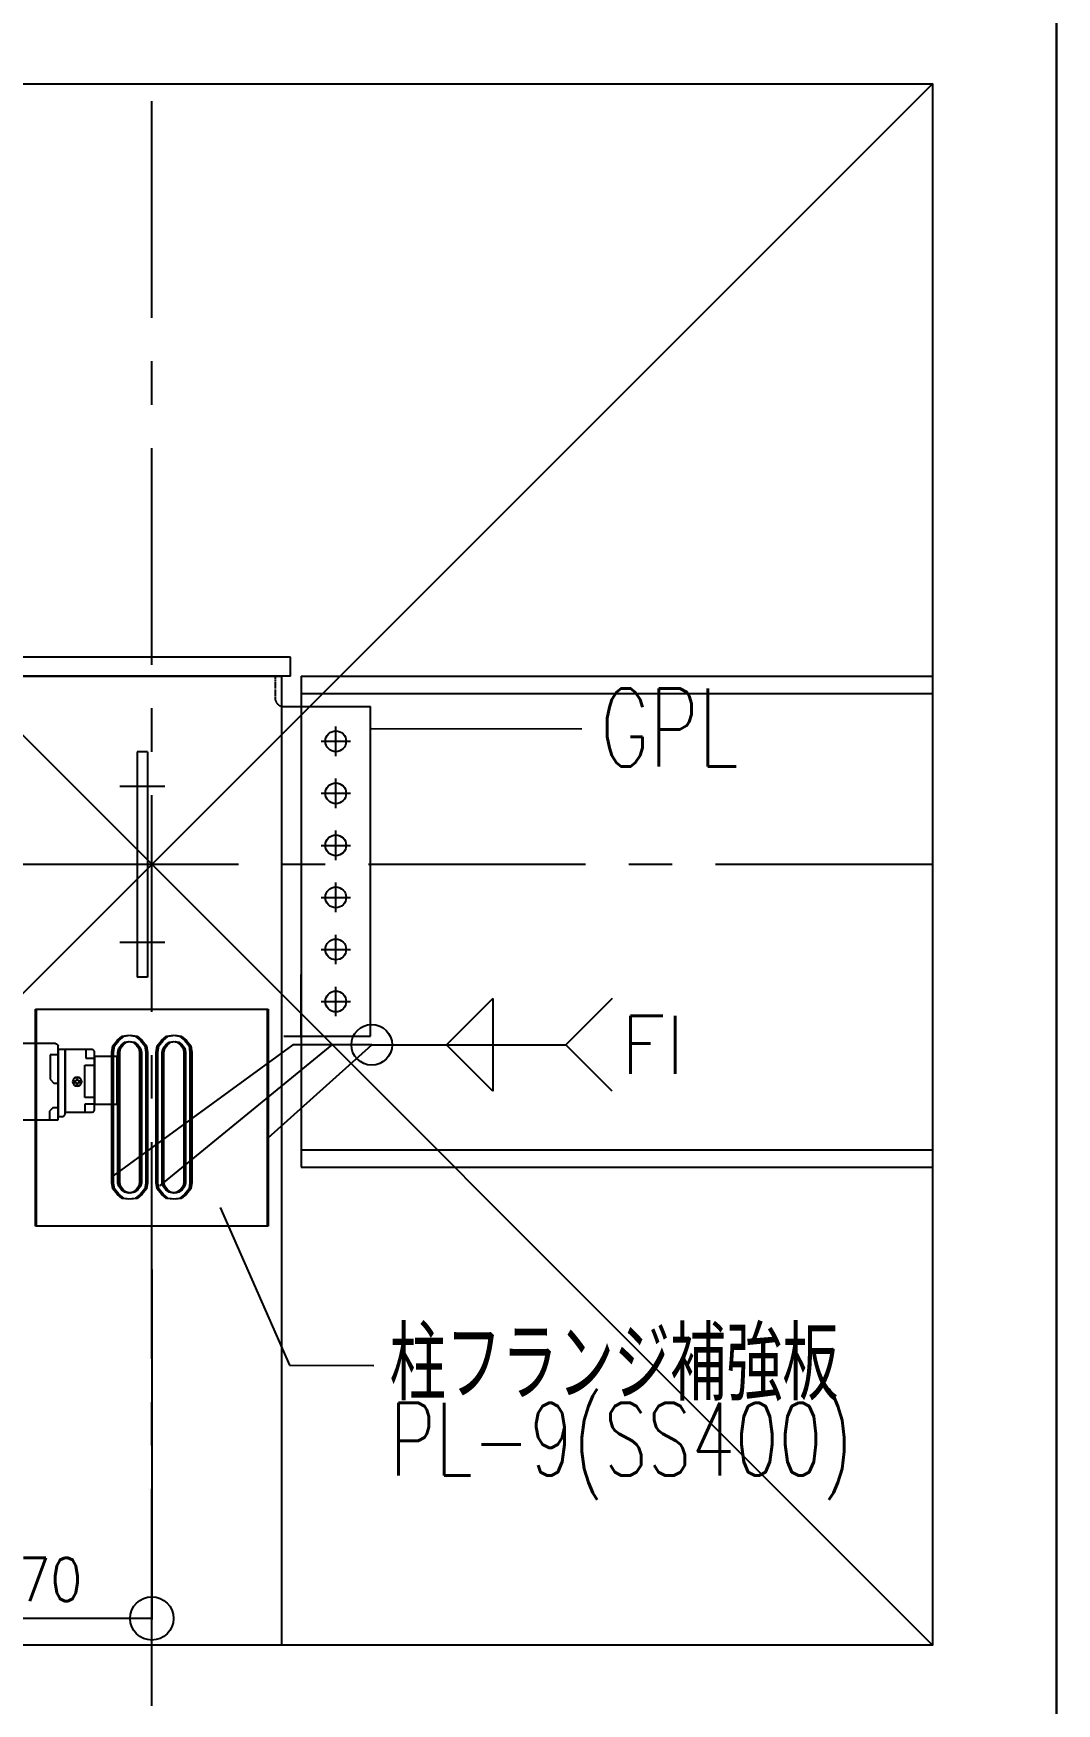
# Model space of a CAD drawing. Extents: x -668440 to 1010955, y -1678500 to 210463.
# Drawn here: x -538513 to -526717, y -903753 to -884498 of the extents above; entities that cross this region are included whole.
import ezdxf
from ezdxf.enums import TextEntityAlignment as Align

# ---------------------------------------------------------------- set-up
doc = ezdxf.new("R2010")
doc.units = 0
doc.header["$MEASUREMENT"] = 0
doc.linetypes.add('CENTER', pattern=[2, 1.25, -0.25, 0.25, -0.25])
doc.linetypes.add('HASEN_S', pattern=[2, 1.5, -0.5])
doc.layers.get('0').update_dxf_attribs({"color": 3, "linetype": 'CONTINUOUS'})
doc.layers.get('Defpoints').update_dxf_attribs({"color": 251, "linetype": 'CONTINUOUS'})
doc.layers.add('00_ADDL', color=253, linetype='CONTINUOUS', plot=False)
for name, color, linetype in [('098', 7, 'CONTINUOUS'), ('100', 5, 'CENTER'), ('_1-1_L-CL', 3, 'CONTINUOUS'), ('_1-3_L-CS', 1, 'CONTINUOUS'), ('_1-B_TXT1', 3, 'CONTINUOUS'), ('_5-6_GS-M', 6, 'CONTINUOUS'), ('_B-2_PL-M', 3, 'CONTINUOUS'), ('_B-3_PL-H', 4, 'HASEN_S'), ('_B-6_BN-M', 3, 'CONTINUOUS'), ('BOLT', 4, 'CONTINUOUS'), ('cfhole_d', 7, 'CONTINUOUS'), ('cfr_d', 7, 'CONTINUOUS'), ('COL_H-300x300x10x15x13', 7, 'CONTINUOUS'), ('ctp400-40-60-60-0-0-M22', 7, 'CONTINUOUS'), ('SH400-12-3-3-M22@90(0.0)', 7, 'CONTINUOUS'), ('注記', 3, 'CONTINUOUS')]:
    doc.layers.add(name, color=color, linetype=linetype)
doc.styles.add('DRACAD', font='txt', dxfattribs={"width": 0.85, "bigfont": 'extfont2'})
doc.styles.add('S030', font='simplex.shx', dxfattribs={"width": 0.8, "bigfont": 'extfont2.shx'})
doc.styles.get("Standard").update_dxf_attribs({"font": 'Osaka.ttc'})
doc.dimstyles.new('ISO-25', dxfattribs={"dimtxt": 2.5, "dimasz": 2.5, "dimexe": 1.25, "dimexo": 0.625, "dimtad": 1, "dimdec": 4, "dimdsep": 46, "dimtxsty": 'Standard', "dimcen": 2.5, "dimadec": 0, "dimazin": 0, "dimtfac": 1, "dimtdec": 4, "dimtmove": 0, "dimatfit": 3, "dimfxl": 1, "dimtolj": 1, "dimtzin": 0, "dimarcsym": 0})

# ---------------------------------------------------------------- blocks, each defined once
blk = doc.blocks.new('_ORIGIN')
at = {"color": 0, "linetype": 'ByBlock', "lineweight": -2}
blk.add_line((0, 0), (-1, 0), dxfattribs=at)
blk.add_circle((0, 0), 0.5, dxfattribs=at)
blk = doc.blocks.new('*D10603')
at = {"layer": '_5-6_GS-M', "color": 0, "lineweight": -2}
for p, q in [((-221054.7, -394431.6), (-221054.7, -394903)), ((-220784.6, -394499.6), (-220784.6, -394903)), ((-220834.6, -394901.8), (-221004.7, -394901.8))]:
    blk.add_line(p, q, dxfattribs=at)
at = {"layer": 'Defpoints', "color": 0}
for p in [(-221054.7, -394381.6), (-220784.6, -394449.6), (-221054.7, -394901.8)]:
    blk.add_point(p, dxfattribs=at)
at = {"layer": '_5-6_GS-M', "color": 0, "linetype": 'ByBlock', "lineweight": -2, "xscale": 50, "yscale": 50, "zscale": 50, "rotation": 180}
blk.add_blockref('_ORIGIN', (-221054.7, -394901.8), dxfattribs=at)
at = {"layer": '_5-6_GS-M', "color": 0, "linetype": 'ByBlock', "lineweight": -2, "xscale": 50, "yscale": 50, "zscale": 50}
blk.add_blockref('_ORIGIN', (-220784.6, -394901.8), dxfattribs=at)
at = {"layer": '_5-6_GS-M', "color": 0, "insert": (-220919.6, -394856.8), "char_height": 50, "attachment_point": 5, "style": 'DRACAD'}
blk.add_mtext('\\A1;270', dxfattribs=at)
blk = doc.blocks.new('TC01')
at = {"layer": '注記', "color": 4, "linetype": 'Continuous'}
for p, q in [((4843.1, 30076.3), (4843.1, 30076.4)), ((4843.1, 30076.4), (4843.2, 30076.4)), ((4843.1, 30076.2), (4843.1, 30076.3)), ((4843.1, 30076.1), (4843.1, 30076.2)), ((4843.1, 30076), (4843.1, 30076.1)), ((4843.1, 30076.1), (4843.1, 30076.1)), ((4843.1, 30075.9), (4843.1, 30076)), ((4843.1, 30075.8), (4843.1, 30075.9)), ((4843.1, 30075.7), (4843.1, 30075.8)), ((4843.1, 30075.8), (4843.1, 30075.8)), ((4843.1, 30075.6), (4843.1, 30075.7)), ((4843.1, 30042.6), (4843.1, 30075.6)), ((4843.2, 30076.6), (4843.3, 30076.7)), ((4843.2, 30076.5), (4843.2, 30076.6)), ((4843.2, 30076.6), (4843.2, 30076.6)), ((4843.2, 30076.4), (4843.2, 30076.5)), ((4843.3, 30076.9), (4843.4, 30077)), ((4843.3, 30076.8), (4843.3, 30076.9)), ((4843.3, 30076.7), (4843.3, 30076.8)), ((4843.3, 30076.8), (4843.3, 30076.8)), ((4843.4, 30077.1), (4843.5, 30077.2)), ((4843.4, 30077), (4843.4, 30077.1)), ((4843.4, 30077), (4843.4, 30077)), ((4843.5, 30077.2), (4843.6, 30077.3)), ((4843.5, 30077.2), (4843.5, 30077.2)), ((4843.6, 30077.4), (4843.7, 30077.5)), ((4843.6, 30077.3), (4843.6, 30077.4)), ((4843.6, 30077.4), (4843.6, 30077.4)), ((4843.7, 30077.5), (4843.8, 30077.6)), ((4843.7, 30077.5), (4843.7, 30077.5)), ((4843.8, 30077.6), (4843.9, 30077.7)), ((4843.8, 30077.6), (4843.8, 30077.6)), ((4843.9, 30077.7), (4844, 30077.8)), ((4843.9, 30077.7), (4843.9, 30077.7)), ((4844, 30077.8), (4844.1, 30077.9)), ((4844, 30077.8), (4844, 30077.8)), ((4844.1, 30077.9), (4844.2, 30077.9)), ((4844.2, 30077.9), (4844.2, 30078)), ((4844.2, 30078), (4844.3, 30078)), ((4844.3, 30078), (4844.3, 30078.1)), ((4844.3, 30078.1), (4844.4, 30078.1)), ((4844.4, 30078.1), (4844.5, 30078.2)), ((4844.5, 30078.2), (4844.5, 30078.2)), ((4844.5, 30078.2), (4844.6, 30078.2)), ((4844.6, 30078.2), (4844.6, 30078.3)), ((4844.6, 30078.3), (4844.7, 30078.3)), ((4844.7, 30078.3), (4844.8, 30078.3)), ((4844.8, 30078.3), (4844.8, 30078.4)), ((4844.8, 30078.4), (4844.9, 30078.4)), ((4844.9, 30078.4), (4845, 30078.4)), ((4845, 30078.4), (4845, 30078.5)), ((4845, 30078.5), (4845.1, 30078.5)), ((4845.1, 30078.5), (4845.2, 30078.5)), ((4845.2, 30078.5), (4845.3, 30078.5)), ((4845.3, 30078.5), (4845.4, 30078.6)), ((4845.3, 30078.5), (4845.3, 30078.5)), ((4845.4, 30078.6), (4845.5, 30078.6)), ((4845.5, 30078.6), (4845.5, 30078.6)), ((4845.5, 30078.6), (4845.6, 30078.6)), ((4845.6, 30078.6), (4845.7, 30078.6)), ((4845.7, 30078.6), (4845.8, 30078.6)), ((4845.8, 30078.6), (4845.8, 30078.6)), ((4845.8, 30078.6), (4845.9, 30078.6)), ((4845.9, 30078.6), (4846, 30078.6)), ((4846, 30078.6), (4846.1, 30078.6)), ((4846.1, 30078.6), (4877.1, 30078.6)), ((4853.1, 30078.6), (4853.1, 30068.6)), ((4877.1, 30078.6), (4877.1, 30006.6)), ((4877.1, 30078.6), (4885.1, 30078.6)), ((4877.1, 30004.6), (4877.1, 30078.6)), ((4885.1, 29997.6), (4885.1, 30082.6)), ((4885.1, 30078.6), (4885.1, 30001.6)), ((4888.1, 30085.6), (4946.1, 30085.6)), ((4817.1, 30070.6), (4843.1, 30070.6)), ((4817.1, 30015.6), (4817.1, 30070.6)), ((4843.1, 30070.6), (4843.1, 30015.6)), ((4853.1, 30068.6), (4843.1, 30068.6)), ((4854.1, 30060.6), (4843.1, 30060.6)), ((4854.1, 30023.6), (4854.1, 30060.6)), ((4885.1, 30072.6), (4894.1, 30072.6)), ((4894.1, 30072.6), (4894.1, 30044.6)), ((4843.1, 30009.6), (4843.1, 30042.6)), ((4859.8, 30040.9), (4859.8, 30042.4)), ((4859.8, 30042.4), (4861.1, 30042.4)), ((4861.1, 30040.9), (4859.8, 30040.9)), ((4861.1, 30042.4), (4861.1, 30042.4)), ((4861.1, 30042.4), (4861.1, 30042.4)), ((4861.1, 30042.4), (4861.1, 30042.4)), ((4861.1, 30042.4), (4861.2, 30042.4)), ((4861.2, 30040.9), (4861.1, 30040.9)), ((4861.1, 30040.9), (4861.1, 30040.9)), ((4861.1, 30040.9), (4861.1, 30040.9)), ((4861.1, 30040.9), (4861.1, 30040.9)), ((4861.2, 30042.4), (4861.2, 30042.4)), ((4861.2, 30042.4), (4861.2, 30042.4)), ((4861.2, 30042.4), (4861.3, 30042.4)), ((4861.3, 30040.9), (4861.2, 30040.9)), ((4861.2, 30040.9), (4861.2, 30040.9)), ((4861.2, 30040.9), (4861.2, 30040.9)), ((4861.3, 30042.4), (4861.3, 30042.4)), ((4861.3, 30042.4), (4861.3, 30042.4)), ((4861.3, 30042.4), (4861.4, 30042.4)), ((4861.3, 30040.8), (4861.3, 30040.9)), ((4861.3, 30040.9), (4861.3, 30040.9)), ((4861.4, 30040.8), (4861.3, 30040.8)), ((4861.4, 30042.4), (4861.4, 30042.4)), ((4861.4, 30042.4), (4861.4, 30042.4)), ((4861.4, 30042.4), (4861.4, 30042.4)), ((4861.4, 30042.4), (4861.5, 30042.4)), ((4861.5, 30040.8), (4861.4, 30040.8)), ((4861.4, 30040.8), (4861.4, 30040.8)), ((4861.4, 30040.8), (4861.4, 30040.8)), ((4861.4, 30040.8), (4861.4, 30040.8)), ((4861.5, 30042.4), (4861.5, 30042.5)), ((4861.5, 30042.5), (4861.5, 30042.5)), ((4861.5, 30042.5), (4861.6, 30042.5)), ((4861.6, 30040.8), (4861.5, 30040.8)), ((4861.5, 30040.8), (4861.5, 30040.8)), ((4861.5, 30040.8), (4861.5, 30040.8)), ((4861.6, 30042.5), (4861.6, 30042.5)), ((4861.6, 30042.5), (4861.6, 30042.5)), ((4861.6, 30042.5), (4861.6, 30042.5)), ((4861.6, 30042.5), (4861.7, 30042.5)), ((4861.6, 30040.7), (4861.6, 30040.8)), ((4861.6, 30040.8), (4861.6, 30040.8)), ((4861.7, 30040.7), (4861.6, 30040.7)), ((4861.6, 30040.7), (4861.6, 30040.7)), ((4861.7, 30042.5), (4861.7, 30042.6)), ((4861.7, 30042.6), (4861.7, 30042.6)), ((4861.7, 30042.6), (4861.8, 30042.6)), ((4861.8, 30040.7), (4861.7, 30040.7)), ((4861.7, 30040.7), (4861.7, 30040.7)), ((4861.7, 30040.7), (4861.7, 30040.7)), ((4861.8, 30042.6), (4861.8, 30042.7)), ((4861.8, 30042.7), (4861.9, 30042.7)), ((4861.8, 30042.6), (4861.8, 30042.6)), ((4861.8, 30042.6), (4861.8, 30042.6)), ((4861.8, 30042.6), (4861.8, 30042.6)), ((4861.8, 30040.6), (4861.8, 30040.7)), ((4861.9, 30040.6), (4861.8, 30040.6)), ((4861.8, 30040.6), (4861.8, 30040.6)), ((4861.8, 30040.6), (4861.8, 30040.6)), ((4861.8, 30040.6), (4861.8, 30040.6)), ((4861.9, 30042.7), (4862, 30042.8)), ((4861.9, 30042.7), (4861.9, 30042.7)), ((4861.9, 30042.7), (4861.9, 30042.7)), ((4861.9, 30042.7), (4861.9, 30042.7)), ((4861.9, 30040.5), (4861.9, 30040.6)), ((4861.9, 30040.6), (4861.9, 30040.6)), ((4862, 30040.5), (4861.9, 30040.5)), ((4861.9, 30040.5), (4861.9, 30040.5)), ((4862, 30042.8), (4862, 30042.9)), ((4862, 30042.9), (4862.1, 30042.9)), ((4862, 30042.8), (4862, 30042.8)), ((4862, 30042.8), (4862, 30042.8)), ((4862, 30042.8), (4862, 30042.8)), ((4862, 30040.4), (4862, 30040.5)), ((4862, 30040.5), (4862, 30040.5)), ((4862.1, 30040.4), (4862, 30040.4)), ((4862, 30040.4), (4862, 30040.4)), ((4862, 30040.4), (4862, 30040.4)), ((4862.1, 30042.9), (4862.1, 30043)), ((4862.1, 30043), (4862.1, 30043)), ((4862.1, 30043), (4862.1, 30043)), ((4862.1, 30043), (4862.2, 30043)), ((4862.1, 30042.9), (4862.1, 30042.9)), ((4862.1, 30042.9), (4862.1, 30042.9)), ((4862.1, 30040.3), (4862.1, 30040.4)), ((4862.1, 30040.2), (4862.1, 30040.3)), ((4862.1, 30040.3), (4862.1, 30040.3)), ((4862.1, 30040.3), (4862.1, 30040.3)), ((4862.1, 30040.3), (4862.1, 30040.3)), ((4862.2, 30040.2), (4862.1, 30040.2)), ((4862.2, 30043.2), (4862.3, 30043.3)), ((4862.2, 30043.1), (4862.2, 30043.2)), ((4862.2, 30043.2), (4862.2, 30043.2)), ((4862.2, 30043.2), (4862.2, 30043.2)), ((4862.2, 30043), (4862.2, 30043.1)), ((4862.2, 30043.1), (4862.2, 30043.1)), ((4862.2, 30043.1), (4862.2, 30043.1)), ((4862.2, 30043.1), (4862.2, 30043.1)), ((4862.2, 30040.1), (4862.2, 30040.2)), ((4862.2, 30040.2), (4862.2, 30040.2)), ((4862.2, 30040.2), (4862.2, 30040.2)), ((4862.2, 30040), (4862.2, 30040.1)), ((4862.2, 30040.1), (4862.2, 30040.1)), ((4862.2, 30040.1), (4862.2, 30040.1)), ((4862.3, 30040), (4862.2, 30040)), ((4862.2, 30040), (4862.2, 30040)), ((4862.3, 30044.9), (4863.8, 30044.9)), ((4862.3, 30043.6), (4862.3, 30044.9)), ((4862.3, 30043.5), (4862.3, 30043.6)), ((4862.3, 30043.6), (4862.3, 30043.6)), ((4862.3, 30043.6), (4862.3, 30043.6)), ((4862.3, 30043.4), (4862.3, 30043.5)), ((4862.3, 30043.5), (4862.3, 30043.5)), ((4862.3, 30043.5), (4862.3, 30043.5)), ((4862.3, 30043.3), (4862.3, 30043.4)), ((4862.3, 30043.4), (4862.3, 30043.4)), ((4862.3, 30043.4), (4862.3, 30043.4)), ((4862.3, 30043.4), (4862.3, 30043.4)), ((4862.3, 30043.3), (4862.3, 30043.3)), ((4862.3, 30043.3), (4862.3, 30043.3)), ((4862.3, 30039.9), (4862.3, 30040)), ((4862.3, 30040), (4862.3, 30040)), ((4862.3, 30039.8), (4862.3, 30039.9)), ((4862.3, 30039.9), (4862.3, 30039.9)), ((4862.3, 30039.9), (4862.3, 30039.9)), ((4862.3, 30039.7), (4862.3, 30039.8)), ((4862.3, 30039.8), (4862.3, 30039.8)), ((4862.3, 30039.8), (4862.3, 30039.8)), ((4862.3, 30039.6), (4862.3, 30039.7)), ((4862.3, 30039.7), (4862.3, 30039.7)), ((4862.3, 30039.7), (4862.3, 30039.7)), ((4862.3, 30039.7), (4862.3, 30039.7)), ((4862.3, 30038.4), (4862.3, 30039.6)), ((4863.8, 30038.4), (4862.3, 30038.4)), ((4863.8, 30044.9), (4863.8, 30043.6)), ((4863.8, 30043.6), (4863.8, 30043.6)), ((4863.8, 30043.6), (4863.8, 30043.6)), ((4863.8, 30043.6), (4863.8, 30043.5)), ((4863.8, 30043.5), (4863.8, 30043.5)), ((4863.8, 30043.5), (4863.8, 30043.5)), ((4863.8, 30043.5), (4863.8, 30043.4)), ((4863.8, 30043.4), (4863.8, 30043.4)), ((4863.8, 30043.4), (4863.8, 30043.4)), ((4863.8, 30043.4), (4863.8, 30043.4)), ((4863.8, 30043.4), (4863.8, 30043.3)), ((4863.8, 30043.3), (4863.9, 30043.3)), ((4863.9, 30040), (4863.8, 30039.9)), ((4863.8, 30039.9), (4863.8, 30039.9)), ((4863.8, 30039.9), (4863.8, 30039.9)), ((4863.8, 30039.9), (4863.8, 30039.8)), ((4863.8, 30039.8), (4863.8, 30039.8)), ((4863.8, 30039.8), (4863.8, 30039.8)), ((4863.8, 30039.8), (4863.8, 30039.7)), ((4863.8, 30039.7), (4863.8, 30039.7)), ((4863.8, 30039.7), (4863.8, 30039.7)), ((4863.8, 30039.7), (4863.8, 30039.7)), ((4863.8, 30039.7), (4863.8, 30039.6)), ((4863.8, 30039.6), (4863.8, 30038.4)), ((4863.9, 30043.3), (4863.9, 30043.3)), ((4863.9, 30043.3), (4863.9, 30043.2)), ((4863.9, 30043.2), (4863.9, 30043.2)), ((4863.9, 30043.2), (4863.9, 30043.2)), ((4863.9, 30043.2), (4863.9, 30043.1)), ((4863.9, 30043.1), (4863.9, 30043.1)), ((4863.9, 30043.1), (4863.9, 30043.1)), ((4863.9, 30043.1), (4863.9, 30043.1)), ((4863.9, 30043.1), (4864, 30043)), ((4864, 30040.2), (4863.9, 30040.2)), ((4863.9, 30040.2), (4863.9, 30040.2)), ((4863.9, 30040.2), (4863.9, 30040.1)), ((4863.9, 30040.1), (4863.9, 30040.1)), ((4863.9, 30040.1), (4863.9, 30040.1)), ((4863.9, 30040.1), (4863.9, 30040)), ((4863.9, 30040), (4863.9, 30040)), ((4863.9, 30040), (4863.9, 30040)), ((4863.9, 30040), (4863.9, 30040)), ((4864, 30043), (4864, 30043)), ((4864, 30043), (4864, 30043)), ((4864, 30043), (4864, 30043)), ((4864, 30043), (4864, 30042.9)), ((4864, 30042.9), (4864, 30042.9)), ((4864, 30042.9), (4864.1, 30042.9)), ((4864.1, 30040.4), (4864, 30040.3)), ((4864, 30040.3), (4864, 30040.3)), ((4864, 30040.3), (4864, 30040.3)), ((4864, 30040.3), (4864, 30040.3)), ((4864, 30040.3), (4864, 30040.2)), ((4864, 30040.2), (4864, 30040.2)), ((4864.1, 30042.9), (4864.1, 30042.9)), ((4864.1, 30042.9), (4864.1, 30042.8)), ((4864.1, 30042.8), (4864.1, 30042.8)), ((4864.1, 30042.8), (4864.1, 30042.8)), ((4864.1, 30042.8), (4864.2, 30042.8)), ((4864.2, 30040.5), (4864.1, 30040.5)), ((4864.1, 30040.5), (4864.1, 30040.4)), ((4864.1, 30040.4), (4864.1, 30040.4)), ((4864.1, 30040.4), (4864.1, 30040.4)), ((4864.1, 30040.4), (4864.1, 30040.4)), ((4864.2, 30042.8), (4864.2, 30042.7)), ((4864.2, 30042.7), (4864.2, 30042.7)), ((4864.2, 30042.7), (4864.2, 30042.7)), ((4864.2, 30042.7), (4864.2, 30042.7)), ((4864.2, 30042.7), (4864.3, 30042.7)), ((4864.3, 30040.6), (4864.2, 30040.6)), ((4864.2, 30040.6), (4864.2, 30040.6)), ((4864.2, 30040.6), (4864.2, 30040.5)), ((4864.2, 30040.5), (4864.2, 30040.5)), ((4864.2, 30040.5), (4864.2, 30040.5)), ((4864.3, 30042.7), (4864.3, 30042.6)), ((4864.3, 30042.6), (4864.3, 30042.6)), ((4864.3, 30042.6), (4864.3, 30042.6)), ((4864.3, 30042.6), (4864.4, 30042.6)), ((4864.4, 30040.7), (4864.3, 30040.6)), ((4864.3, 30040.6), (4864.3, 30040.6)), ((4864.3, 30040.6), (4864.3, 30040.6)), ((4864.3, 30040.6), (4864.3, 30040.6)), ((4864.4, 30042.6), (4864.4, 30042.6)), ((4864.4, 30042.6), (4864.4, 30042.6)), ((4864.4, 30042.6), (4864.4, 30042.5)), ((4864.4, 30042.5), (4864.5, 30042.5)), ((4864.5, 30040.7), (4864.4, 30040.7)), ((4864.4, 30040.7), (4864.4, 30040.7)), ((4864.4, 30040.7), (4864.4, 30040.7)), ((4864.4, 30040.7), (4864.4, 30040.7)), ((4864.5, 30042.5), (4864.5, 30042.5)), ((4864.5, 30042.5), (4864.5, 30042.5)), ((4864.5, 30042.5), (4864.5, 30042.5)), ((4864.5, 30042.5), (4864.6, 30042.5)), ((4864.6, 30040.8), (4864.5, 30040.8)), ((4864.5, 30040.8), (4864.5, 30040.8)), ((4864.5, 30040.8), (4864.5, 30040.7)), ((4864.5, 30040.7), (4864.5, 30040.7)), ((4864.6, 30042.5), (4864.6, 30042.5)), ((4864.6, 30042.5), (4864.6, 30042.4)), ((4864.6, 30042.4), (4864.7, 30042.4)), ((4864.7, 30040.8), (4864.6, 30040.8)), ((4864.6, 30040.8), (4864.6, 30040.8)), ((4864.6, 30040.8), (4864.6, 30040.8)), ((4864.7, 30042.4), (4864.7, 30042.4)), ((4864.7, 30042.4), (4864.7, 30042.4)), ((4864.7, 30042.4), (4864.8, 30042.4)), ((4864.8, 30040.8), (4864.7, 30040.8)), ((4864.7, 30040.8), (4864.7, 30040.8)), ((4864.7, 30040.8), (4864.7, 30040.8)), ((4864.8, 30042.4), (4864.8, 30042.4)), ((4864.8, 30042.4), (4864.8, 30042.4)), ((4864.8, 30042.4), (4864.8, 30042.4)), ((4864.8, 30042.4), (4864.9, 30042.4)), ((4864.9, 30040.9), (4864.8, 30040.9)), ((4864.8, 30040.9), (4864.8, 30040.9)), ((4864.8, 30040.9), (4864.8, 30040.8)), ((4864.8, 30040.8), (4864.8, 30040.8)), ((4864.9, 30042.4), (4864.9, 30042.4)), ((4864.9, 30042.4), (4864.9, 30042.4)), ((4864.9, 30042.4), (4865, 30042.4)), ((4865, 30040.9), (4864.9, 30040.9)), ((4864.9, 30040.9), (4864.9, 30040.9)), ((4864.9, 30040.9), (4864.9, 30040.9)), ((4865, 30042.4), (4865, 30042.4)), ((4865, 30042.4), (4865, 30042.4)), ((4865, 30042.4), (4865.1, 30042.4)), ((4865.1, 30040.9), (4865, 30040.9)), ((4865, 30040.9), (4865, 30040.9)), ((4865, 30040.9), (4865, 30040.9)), ((4865.1, 30042.4), (4866.3, 30042.4)), ((4866.3, 30040.9), (4865.1, 30040.9)), ((4866.3, 30042.4), (4866.3, 30040.9)), ((4890.1, 30040.1), (4885.1, 30040.1)), ((4894.1, 30044.6), (4890.1, 30040.1)), ((4843.1, 30023.6), (4854.1, 30023.6)), ((4843.1, 30015.6), (4817.1, 30015.6)), ((4843.1, 30015.6), (4854.1, 30015.6)), ((4843.1, 30009.5), (4843.1, 30009.6)), ((4843.1, 30009.6), (4843.1, 30009.6)), ((4843.1, 30009.4), (4843.1, 30009.5)), ((4843.1, 30009.3), (4843.1, 30009.4)), ((4843.1, 30009.2), (4843.1, 30009.3)), ((4843.1, 30009.3), (4843.1, 30009.3)), ((4843.1, 30009.1), (4843.1, 30009.2)), ((4843.1, 30009), (4843.1, 30009.1)), ((4843.1, 30008.9), (4843.1, 30009)), ((4843.1, 30009), (4843.1, 30009)), ((4843.2, 30008.8), (4843.1, 30008.9)), ((4843.2, 30008.7), (4843.2, 30008.8)), ((4843.2, 30008.8), (4843.2, 30008.8)), ((4843.2, 30008.6), (4843.2, 30008.7)), ((4843.3, 30008.5), (4843.2, 30008.6)), ((4843.3, 30008.4), (4843.3, 30008.5)), ((4843.3, 30008.5), (4843.3, 30008.5)), ((4843.3, 30008.3), (4843.3, 30008.4)), ((4843.4, 30008.3), (4843.3, 30008.3)), ((4843.4, 30008.2), (4843.4, 30008.3)), ((4843.4, 30008.1), (4843.4, 30008.2)), ((4843.5, 30008.1), (4843.4, 30008.1)), ((4843.5, 30008), (4843.5, 30008.1)), ((4843.6, 30008), (4843.5, 30008)), ((4843.6, 30007.9), (4843.6, 30008)), ((4843.6, 30007.8), (4843.6, 30007.9)), ((4843.7, 30007.8), (4843.6, 30007.8)), ((4843.7, 30007.7), (4843.7, 30007.8)), ((4843.8, 30007.7), (4843.7, 30007.7)), ((4843.8, 30007.6), (4843.8, 30007.7)), ((4843.9, 30007.6), (4843.8, 30007.6)), ((4843.9, 30007.5), (4843.9, 30007.6)), ((4844, 30007.5), (4843.9, 30007.5)), ((4844, 30007.4), (4844, 30007.5)), ((4844.1, 30007.4), (4844, 30007.4)), ((4844.2, 30007.3), (4844.1, 30007.4)), ((4844.3, 30007.2), (4844.2, 30007.3)), ((4844.2, 30007.3), (4844.2, 30007.3)), ((4844.4, 30007.1), (4844.3, 30007.2)), ((4844.3, 30007.2), (4844.3, 30007.2)), ((4844.5, 30007.1), (4844.4, 30007.1)), ((4844.6, 30007), (4844.5, 30007.1)), ((4844.5, 30007.1), (4844.5, 30007.1)), ((4844.7, 30006.9), (4844.6, 30007)), ((4844.6, 30007), (4844.6, 30007)), ((4844.8, 30006.9), (4844.7, 30006.9)), ((4844.9, 30006.9), (4844.8, 30006.9)), ((4844.8, 30006.9), (4844.8, 30006.9)), ((4845, 30006.8), (4844.9, 30006.9)), ((4845.1, 30006.8), (4845, 30006.8)), ((4845, 30006.8), (4845, 30006.8)), ((4845.2, 30006.8), (4845.1, 30006.8)), ((4845.3, 30006.7), (4845.2, 30006.8)), ((4845.4, 30006.7), (4845.3, 30006.7)), ((4845.3, 30006.7), (4845.3, 30006.7)), ((4845.5, 30006.7), (4845.4, 30006.7)), ((4845.6, 30006.7), (4845.5, 30006.7)), ((4845.5, 30006.7), (4845.5, 30006.7)), ((4845.7, 30006.6), (4845.6, 30006.7)), ((4845.8, 30006.6), (4845.7, 30006.6)), ((4845.9, 30006.6), (4845.8, 30006.6)), ((4845.8, 30006.6), (4845.8, 30006.6)), ((4846, 30006.6), (4845.9, 30006.6)), ((4846.1, 30006.6), (4846, 30006.6)), ((4877.1, 30006.6), (4846.1, 30006.6)), ((4854.1, 30015.6), (4854.1, 30006.6)), ((4877.1, 30004.5), (4877.1, 30004.6)), ((4877.1, 30004.6), (4877.1, 30004.6)), ((4877.1, 30004.4), (4877.1, 30004.5)), ((4877.1, 30004.3), (4877.1, 30004.4)), ((4877.1, 30004.2), (4877.1, 30004.3)), ((4877.1, 30004.3), (4877.1, 30004.3)), ((4877.1, 30004.1), (4877.1, 30004.2)), ((4877.1, 30004), (4877.1, 30004.1)), ((4877.1, 30003.9), (4877.1, 30004)), ((4877.1, 30004), (4877.1, 30004)), ((4877.2, 30003.8), (4877.1, 30003.9)), ((4877.2, 30003.7), (4877.2, 30003.8)), ((4877.2, 30003.8), (4877.2, 30003.8)), ((4877.2, 30003.6), (4877.2, 30003.7)), ((4877.3, 30003.5), (4877.2, 30003.6)), ((4877.3, 30003.4), (4877.3, 30003.5)), ((4877.3, 30003.5), (4877.3, 30003.5)), ((4877.3, 30003.3), (4877.3, 30003.4)), ((4877.4, 30003.3), (4877.3, 30003.3)), ((4877.4, 30003.2), (4877.4, 30003.3)), ((4877.4, 30003.1), (4877.4, 30003.2)), ((4877.5, 30003.1), (4877.4, 30003.1)), ((4877.5, 30003), (4877.5, 30003.1)), ((4877.6, 30003), (4877.5, 30003)), ((4877.6, 30002.9), (4877.6, 30003)), ((4877.6, 30002.8), (4877.6, 30002.9)), ((4877.7, 30002.8), (4877.6, 30002.8)), ((4877.7, 30002.7), (4877.7, 30002.8)), ((4877.8, 30002.7), (4877.7, 30002.7)), ((4877.8, 30002.6), (4877.8, 30002.7)), ((4877.9, 30002.6), (4877.8, 30002.6)), ((4877.9, 30002.5), (4877.9, 30002.6)), ((4878, 30002.5), (4877.9, 30002.5)), ((4878, 30002.4), (4878, 30002.5)), ((4878.1, 30002.4), (4878, 30002.4)), ((4878.2, 30002.3), (4878.1, 30002.4)), ((4878.3, 30002.2), (4878.2, 30002.3)), ((4878.2, 30002.3), (4878.2, 30002.3)), ((4878.4, 30002.1), (4878.3, 30002.2)), ((4878.3, 30002.2), (4878.3, 30002.2)), ((4878.5, 30002.1), (4878.4, 30002.1)), ((4878.6, 30002), (4878.5, 30002.1)), ((4878.5, 30002.1), (4878.5, 30002.1)), ((4878.7, 30001.9), (4878.6, 30002)), ((4878.6, 30002), (4878.6, 30002)), ((4878.8, 30001.9), (4878.7, 30001.9)), ((4878.9, 30001.9), (4878.8, 30001.9)), ((4878.8, 30001.9), (4878.8, 30001.9)), ((4879, 30001.8), (4878.9, 30001.9)), ((4879.1, 30001.8), (4879, 30001.8)), ((4879, 30001.8), (4879, 30001.8)), ((4879.2, 30001.8), (4879.1, 30001.8)), ((4879.3, 30001.7), (4879.2, 30001.8)), ((4879.4, 30001.7), (4879.3, 30001.7)), ((4879.3, 30001.7), (4879.3, 30001.7)), ((4879.5, 30001.7), (4879.4, 30001.7)), ((4879.6, 30001.7), (4879.5, 30001.7)), ((4879.5, 30001.7), (4879.5, 30001.7)), ((4879.7, 30001.6), (4879.6, 30001.7)), ((4879.8, 30001.6), (4879.7, 30001.6)), ((4879.9, 30001.6), (4879.8, 30001.6)), ((4879.8, 30001.6), (4879.8, 30001.6)), ((4880, 30001.6), (4879.9, 30001.6)), ((4880.1, 30001.6), (4880, 30001.6)), ((4885.1, 30001.6), (4880.1, 30001.6)), ((4885.1, 30011.6), (4891.1, 30011.6)), ((4891.1, 30011.6), (4895.1, 30007.6)), ((4895.1, 30007.6), (4895.1, 29997.6)), ((4946.1, 29997.6), (4885.1, 29997.6))]:
    blk.add_line(p, q, dxfattribs=at)
blk.add_circle((4863.1, 30041.6), 5.2, dxfattribs=at)
blk.add_arc((4888.1, 30082.6), 3, 90, 180, dxfattribs=at)
blk = doc.blocks.new('剛接合部C1Y')
at = {"layer": '00_ADDL'}
for p, q in [((-219741.54476, -397002.59222), (-219741.54476, -392142.59222)), ((-221684.62063, -393132.59222), (-219884.62063, -394932.59222)), ((-219884.62063, -393132.59222), (-221684.62063, -394932.59222))]:
    blk.add_line(p, q, dxfattribs=at)
blk.add_lwpolyline([(-221684.62063, -394932.59222), (-221684.62063, -393132.59222), (-219884.62063, -393132.59222), (-219884.62063, -394932.59222)], close=True, dxfattribs=at)
at = {"layer": '100', "linetype": 'CENTER', "ltscale": 200}
for p, q in [((-220784.62063, -397002.59222), (-220784.62063, -393132.59222)), ((-219884.62063, -394032.59222), (-225684.62063, -394032.59222))]:
    blk.add_line(p, q, dxfattribs=at)
at = {"layer": '_1-1_L-CL'}
blk.add_line((-219741.54476, -392142.59222), (-219741.54476, -399027.59222), dxfattribs=at)
at = {"layer": '_1-3_L-CS'}
for p, q in [((-220531.39748, -393875.77574), (-220288.89388, -393876.38704)), ((-220705.90102, -394427.9714), (-220625.80546, -394609.90915)), ((-220625.80546, -394609.90915), (-220528.51259, -394610.21481))]:
    blk.add_line(p, q, dxfattribs=at)
at = {"layer": '_1-3_L-CS', "transparency": 33554661}
for p, q in [((-220391.53605, -394187.16219), (-220444.86938, -394240.49553)), ((-220391.53605, -394187.16219), (-220391.53605, -394293.82886)), ((-220253.93935, -394187.16219), (-220307.27269, -394240.49553)), ((-220622.08929, -394240.49553), (-220829.12063, -394391.40834)), ((-220775.26768, -394403.14007), (-220576.57593, -394240.49553)), ((-220531.06257, -394240.49553), (-220622.08929, -394240.49553)), ((-220391.53605, -394293.82886), (-220444.86938, -394240.49553)), ((-220253.93935, -394293.82886), (-220307.27269, -394240.49553))]:
    blk.add_line(p, q, dxfattribs=at)
at = {"layer": '_1-3_L-CS'}
blk.add_lwpolyline([(-220650.62063, -394347.61669), (-220531.06257, -394240.49553), (-220307.27269, -394240.49553)], dxfattribs=at)
blk.add_circle((-220531.06257, -394240.49553), 23.47939, dxfattribs=at)
at = {"layer": '_5-6_GS-M'}
for p, q in [((-220612.50801, -393815.59222), (-219883.50801, -393815.59222)), ((-220612.50801, -393815.59222), (-220612.50801, -394381.59222)), ((-220612.50801, -393835.59222), (-219883.50801, -393835.59222)), ((-220612.50801, -394232.09223), (-220612.50801, -394159.59222)), ((-220612.50801, -394361.59222), (-219883.50801, -394361.59222)), ((-220612.50801, -394381.59222), (-219883.50801, -394381.59222))]:
    blk.add_line(p, q, dxfattribs=at)
at = {"layer": '_B-2_PL-M'}
for p in [(-220632.50799, -393850.59222), (-220532.50799, -394230.59222)]:
    blk.add_line(p, (-220532.50799, -393850.59222), dxfattribs=at)
at = {"layer": '_B-3_PL-H'}
blk.add_line((-220642.50799, -393815.59222), (-220642.50799, -393840.59222), dxfattribs=at)
blk.add_arc((-220632.50799, -393840.59222), 10, 180, 270, dxfattribs=at)
at = {"layer": '_B-6_BN-M'}
for p, q in [((-220572.50799, -393907.59222), (-220572.50799, -393873.59222)), ((-220589.50799, -393890.59222), (-220555.50799, -393890.59222)), ((-220572.50799, -393967.59222), (-220572.50799, -393933.59222)), ((-220589.50799, -393950.59222), (-220555.50799, -393950.59222)), ((-220572.50799, -394027.59222), (-220572.50799, -393993.59222)), ((-220589.50799, -394010.59222), (-220555.50799, -394010.59222)), ((-220572.50799, -394087.59222), (-220572.50799, -394053.59222)), ((-220589.50799, -394070.59222), (-220555.50799, -394070.59222)), ((-220572.50799, -394147.59222), (-220572.50799, -394113.59222)), ((-220589.50799, -394130.59222), (-220555.50799, -394130.59222)), ((-220572.50799, -394207.59222), (-220572.50799, -394173.59222)), ((-220589.50799, -394190.59222), (-220555.50799, -394190.59222)), ((-220632.50801, -394230.59222), (-220532.50799, -394230.59222))]:
    blk.add_line(p, q, dxfattribs=at)
for centre in [(-220572.50799, -393890.59222), (-220572.50799, -393950.59222), (-220572.50799, -394010.59222), (-220572.50799, -394070.59222), (-220572.50799, -394130.59222), (-220572.50799, -394190.59222)]:
    blk.add_circle(centre, 12, dxfattribs=at)
at = {"layer": 'BOLT'}
for p, q in [((-220769.62063, -393942.59222), (-220821.62063, -393942.59222)), ((-220769.62063, -394032.59222), (-220821.62063, -394032.59222)), ((-220769.62063, -394122.59222), (-220821.62063, -394122.59222))]:
    blk.add_line(p, q, dxfattribs=at)
at = {"layer": 'cfhole_d'}
for p, q in [((-220823.62063, -394249.59222), (-220822.62063, -394244.59222)), ((-220823.62063, -394399.59222), (-220823.62063, -394249.59222)), ((-220823.62063, -394249.59222), (-220823.62063, -394249.59222)), ((-220822.62063, -394244.59222), (-220819.62063, -394240.59222)), ((-220822.62063, -394244.59222), (-220822.62063, -394244.59222)), ((-220821.62063, -394249.59222), (-220820.62063, -394244.59222)), ((-220821.62063, -394399.59222), (-220821.62063, -394249.59222)), ((-220821.62063, -394249.59222), (-220821.62063, -394249.59222)), ((-220820.62063, -394244.59222), (-220817.62063, -394240.59222)), ((-220820.62063, -394244.59222), (-220820.62063, -394244.59222)), ((-220819.62063, -394240.59222), (-220815.62063, -394237.59222)), ((-220819.62063, -394240.59222), (-220819.62063, -394240.59222)), ((-220817.62063, -394240.59222), (-220813.62063, -394237.59222)), ((-220817.62063, -394240.59222), (-220817.62063, -394240.59222)), ((-220815.62063, -394237.59222), (-220811.62063, -394236.59222)), ((-220815.62063, -394237.59222), (-220815.62063, -394237.59222)), ((-220813.62063, -394237.59222), (-220809.62063, -394236.59222)), ((-220813.62063, -394237.59222), (-220813.62063, -394237.59222)), ((-220811.62063, -394236.59222), (-220811.62063, -394236.59222)), ((-220811.62063, -394236.59222), (-220806.62063, -394237.59222)), ((-220809.62063, -394236.59222), (-220809.62063, -394236.59222)), ((-220809.62063, -394236.59222), (-220804.62063, -394237.59222)), ((-220806.62063, -394237.59222), (-220806.62063, -394237.59222)), ((-220806.62063, -394237.59222), (-220802.62063, -394240.59222)), ((-220804.62063, -394237.59222), (-220804.62063, -394237.59222)), ((-220804.62063, -394237.59222), (-220800.62063, -394240.59222)), ((-220802.62063, -394240.59222), (-220802.62063, -394240.59222)), ((-220802.62063, -394240.59222), (-220799.62063, -394244.59222)), ((-220800.62063, -394240.59222), (-220800.62063, -394240.59222)), ((-220800.62063, -394240.59222), (-220797.62063, -394244.59222)), ((-220799.62063, -394244.59222), (-220799.62063, -394244.59222)), ((-220799.62063, -394244.59222), (-220798.62063, -394249.59222)), ((-220798.62063, -394249.59222), (-220798.62063, -394399.59222)), ((-220798.62063, -394249.59222), (-220798.62063, -394249.59222)), ((-220797.62063, -394244.59222), (-220797.62063, -394244.59222)), ((-220797.62063, -394244.59222), (-220796.62063, -394249.59222)), ((-220796.62063, -394249.59222), (-220796.62063, -394399.59222)), ((-220796.62063, -394249.59222), (-220796.62063, -394249.59222)), ((-220772.62063, -394249.59222), (-220771.62063, -394244.59222)), ((-220772.62063, -394399.59222), (-220772.62063, -394249.59222)), ((-220772.62063, -394249.59222), (-220772.62063, -394249.59222)), ((-220771.62063, -394244.59222), (-220768.62063, -394240.59222)), ((-220771.62063, -394244.59222), (-220771.62063, -394244.59222)), ((-220770.62063, -394249.59222), (-220769.62063, -394244.59222)), ((-220770.62063, -394399.59222), (-220770.62063, -394249.59222)), ((-220770.62063, -394249.59222), (-220770.62063, -394249.59222)), ((-220769.62063, -394244.59222), (-220766.62063, -394240.59222)), ((-220769.62063, -394244.59222), (-220769.62063, -394244.59222)), ((-220768.62063, -394240.59222), (-220764.62063, -394237.59222)), ((-220768.62063, -394240.59222), (-220768.62063, -394240.59222)), ((-220766.62063, -394240.59222), (-220762.62063, -394237.59222)), ((-220766.62063, -394240.59222), (-220766.62063, -394240.59222)), ((-220764.62063, -394237.59222), (-220759.62063, -394236.59222)), ((-220764.62063, -394237.59222), (-220764.62063, -394237.59222)), ((-220762.62063, -394237.59222), (-220757.62063, -394236.59222)), ((-220762.62063, -394237.59222), (-220762.62063, -394237.59222)), ((-220759.62063, -394236.59222), (-220759.62063, -394236.59222)), ((-220759.62063, -394236.59222), (-220755.62063, -394237.59222)), ((-220757.62063, -394236.59222), (-220757.62063, -394236.59222)), ((-220757.62063, -394236.59222), (-220753.62063, -394237.59222)), ((-220755.62063, -394237.59222), (-220755.62063, -394237.59222)), ((-220755.62063, -394237.59222), (-220751.62063, -394240.59222)), ((-220753.62063, -394237.59222), (-220753.62063, -394237.59222)), ((-220753.62063, -394237.59222), (-220749.62063, -394240.59222)), ((-220751.62063, -394240.59222), (-220751.62063, -394240.59222)), ((-220751.62063, -394240.59222), (-220748.62063, -394244.59222)), ((-220749.62063, -394240.59222), (-220749.62063, -394240.59222)), ((-220749.62063, -394240.59222), (-220746.62063, -394244.59222)), ((-220748.62063, -394244.59222), (-220748.62063, -394244.59222)), ((-220748.62063, -394244.59222), (-220747.62063, -394249.59222)), ((-220747.62063, -394249.59222), (-220747.62063, -394399.59222)), ((-220747.62063, -394249.59222), (-220747.62063, -394249.59222)), ((-220746.62063, -394244.59222), (-220746.62063, -394244.59222)), ((-220746.62063, -394244.59222), (-220745.62063, -394249.59222)), ((-220745.62063, -394249.59222), (-220745.62063, -394399.59222)), ((-220745.62063, -394249.59222), (-220745.62063, -394249.59222)), ((-220822.62063, -394403.59222), (-220823.62063, -394399.59222)), ((-220823.62063, -394399.59222), (-220823.62063, -394399.59222)), ((-220819.62063, -394407.59222), (-220822.62063, -394403.59222)), ((-220822.62063, -394403.59222), (-220822.62063, -394403.59222)), ((-220820.62063, -394403.59222), (-220821.62063, -394399.59222)), ((-220821.62063, -394399.59222), (-220821.62063, -394399.59222)), ((-220817.62063, -394407.59222), (-220820.62063, -394403.59222)), ((-220820.62063, -394403.59222), (-220820.62063, -394403.59222)), ((-220815.62063, -394410.59222), (-220819.62063, -394407.59222)), ((-220819.62063, -394407.59222), (-220819.62063, -394407.59222)), ((-220813.62063, -394410.59222), (-220817.62063, -394407.59222)), ((-220817.62063, -394407.59222), (-220817.62063, -394407.59222)), ((-220802.62063, -394407.59222), (-220806.62063, -394410.59222)), ((-220800.62063, -394407.59222), (-220804.62063, -394410.59222)), ((-220799.62063, -394403.59222), (-220802.62063, -394407.59222)), ((-220802.62063, -394407.59222), (-220802.62063, -394407.59222)), ((-220797.62063, -394403.59222), (-220800.62063, -394407.59222)), ((-220800.62063, -394407.59222), (-220800.62063, -394407.59222)), ((-220798.62063, -394399.59222), (-220799.62063, -394403.59222)), ((-220799.62063, -394403.59222), (-220799.62063, -394403.59222)), ((-220798.62063, -394399.59222), (-220798.62063, -394399.59222)), ((-220796.62063, -394399.59222), (-220797.62063, -394403.59222)), ((-220797.62063, -394403.59222), (-220797.62063, -394403.59222)), ((-220796.62063, -394399.59222), (-220796.62063, -394399.59222)), ((-220771.62063, -394403.59222), (-220772.62063, -394399.59222)), ((-220772.62063, -394399.59222), (-220772.62063, -394399.59222)), ((-220768.62063, -394407.59222), (-220771.62063, -394403.59222)), ((-220771.62063, -394403.59222), (-220771.62063, -394403.59222)), ((-220769.62063, -394403.59222), (-220770.62063, -394399.59222)), ((-220770.62063, -394399.59222), (-220770.62063, -394399.59222)), ((-220766.62063, -394407.59222), (-220769.62063, -394403.59222)), ((-220769.62063, -394403.59222), (-220769.62063, -394403.59222)), ((-220764.62063, -394410.59222), (-220768.62063, -394407.59222)), ((-220768.62063, -394407.59222), (-220768.62063, -394407.59222)), ((-220762.62063, -394410.59222), (-220766.62063, -394407.59222)), ((-220766.62063, -394407.59222), (-220766.62063, -394407.59222)), ((-220751.62063, -394407.59222), (-220755.62063, -394410.59222)), ((-220749.62063, -394407.59222), (-220753.62063, -394410.59222)), ((-220748.62063, -394403.59222), (-220751.62063, -394407.59222)), ((-220751.62063, -394407.59222), (-220751.62063, -394407.59222)), ((-220746.62063, -394403.59222), (-220749.62063, -394407.59222)), ((-220749.62063, -394407.59222), (-220749.62063, -394407.59222)), ((-220747.62063, -394399.59222), (-220748.62063, -394403.59222)), ((-220748.62063, -394403.59222), (-220748.62063, -394403.59222)), ((-220747.62063, -394399.59222), (-220747.62063, -394399.59222)), ((-220745.62063, -394399.59222), (-220746.62063, -394403.59222)), ((-220746.62063, -394403.59222), (-220746.62063, -394403.59222)), ((-220745.62063, -394399.59222), (-220745.62063, -394399.59222)), ((-220811.62063, -394411.59222), (-220815.62063, -394410.59222)), ((-220815.62063, -394410.59222), (-220815.62063, -394410.59222)), ((-220809.62063, -394411.59222), (-220813.62063, -394410.59222)), ((-220813.62063, -394410.59222), (-220813.62063, -394410.59222)), ((-220806.62063, -394410.59222), (-220811.62063, -394411.59222)), ((-220811.62063, -394411.59222), (-220811.62063, -394411.59222)), ((-220804.62063, -394410.59222), (-220809.62063, -394411.59222)), ((-220809.62063, -394411.59222), (-220809.62063, -394411.59222)), ((-220806.62063, -394410.59222), (-220806.62063, -394410.59222)), ((-220804.62063, -394410.59222), (-220804.62063, -394410.59222)), ((-220759.62063, -394411.59222), (-220764.62063, -394410.59222)), ((-220764.62063, -394410.59222), (-220764.62063, -394410.59222)), ((-220757.62063, -394411.59222), (-220762.62063, -394410.59222)), ((-220762.62063, -394410.59222), (-220762.62063, -394410.59222)), ((-220755.62063, -394410.59222), (-220759.62063, -394411.59222)), ((-220759.62063, -394411.59222), (-220759.62063, -394411.59222)), ((-220753.62063, -394410.59222), (-220757.62063, -394411.59222)), ((-220757.62063, -394411.59222), (-220757.62063, -394411.59222)), ((-220755.62063, -394410.59222), (-220755.62063, -394410.59222)), ((-220753.62063, -394410.59222), (-220753.62063, -394410.59222))]:
    blk.add_line(p, q, dxfattribs=at)
at = {"layer": 'cfr_d'}
for p, q in [((-220918.62063, -394449.59222), (-220918.62063, -394199.59222)), ((-220918.62063, -394199.59222), (-220918.62063, -394199.59222)), ((-220918.62063, -394199.59222), (-220650.62063, -394199.59222)), ((-220917.62063, -394449.59222), (-220917.62063, -394199.59222)), ((-220917.62063, -394199.59222), (-220917.62063, -394199.59222)), ((-220917.62063, -394199.59222), (-220651.62063, -394199.59222)), ((-220651.62063, -394199.59222), (-220651.62063, -394199.59222)), ((-220651.62063, -394199.59222), (-220651.62063, -394449.59222)), ((-220650.62063, -394199.59222), (-220650.62063, -394199.59222)), ((-220650.62063, -394199.59222), (-220650.62063, -394449.59222)), ((-220829.62063, -394241.59222), (-220824.62063, -394235.59222)), ((-220827.62063, -394241.59222), (-220822.62063, -394235.59222)), ((-220824.62063, -394235.59222), (-220818.62063, -394230.59222)), ((-220824.62063, -394235.59222), (-220824.62063, -394235.59222)), ((-220822.62063, -394235.59222), (-220816.62063, -394230.59222)), ((-220822.62063, -394235.59222), (-220822.62063, -394235.59222)), ((-220818.62063, -394230.59222), (-220811.62063, -394229.59222)), ((-220818.62063, -394230.59222), (-220818.62063, -394230.59222)), ((-220816.62063, -394230.59222), (-220809.62063, -394229.59222)), ((-220816.62063, -394230.59222), (-220816.62063, -394230.59222)), ((-220811.62063, -394229.59222), (-220811.62063, -394229.59222)), ((-220811.62063, -394229.59222), (-220803.62063, -394230.59222)), ((-220809.62063, -394229.59222), (-220809.62063, -394229.59222)), ((-220809.62063, -394229.59222), (-220801.62063, -394230.59222)), ((-220803.62063, -394230.59222), (-220803.62063, -394230.59222)), ((-220803.62063, -394230.59222), (-220797.62063, -394235.59222)), ((-220801.62063, -394230.59222), (-220801.62063, -394230.59222)), ((-220801.62063, -394230.59222), (-220795.62063, -394235.59222)), ((-220797.62063, -394235.59222), (-220797.62063, -394235.59222)), ((-220797.62063, -394235.59222), (-220792.62063, -394241.59222)), ((-220795.62063, -394235.59222), (-220795.62063, -394235.59222)), ((-220795.62063, -394235.59222), (-220790.62063, -394241.59222)), ((-220778.62063, -394241.59222), (-220773.62063, -394235.59222)), ((-220776.62063, -394241.59222), (-220771.62063, -394235.59222)), ((-220773.62063, -394235.59222), (-220767.62063, -394230.59222)), ((-220773.62063, -394235.59222), (-220773.62063, -394235.59222)), ((-220771.62063, -394235.59222), (-220765.62063, -394230.59222)), ((-220771.62063, -394235.59222), (-220771.62063, -394235.59222)), ((-220767.62063, -394230.59222), (-220759.62063, -394229.59222)), ((-220767.62063, -394230.59222), (-220767.62063, -394230.59222)), ((-220765.62063, -394230.59222), (-220757.62063, -394229.59222)), ((-220765.62063, -394230.59222), (-220765.62063, -394230.59222)), ((-220759.62063, -394229.59222), (-220759.62063, -394229.59222)), ((-220759.62063, -394229.59222), (-220752.62063, -394230.59222)), ((-220757.62063, -394229.59222), (-220757.62063, -394229.59222)), ((-220757.62063, -394229.59222), (-220750.62063, -394230.59222)), ((-220752.62063, -394230.59222), (-220752.62063, -394230.59222)), ((-220752.62063, -394230.59222), (-220746.62063, -394235.59222)), ((-220750.62063, -394230.59222), (-220750.62063, -394230.59222)), ((-220750.62063, -394230.59222), (-220744.62063, -394235.59222)), ((-220746.62063, -394235.59222), (-220746.62063, -394235.59222)), ((-220746.62063, -394235.59222), (-220741.62063, -394241.59222)), ((-220744.62063, -394235.59222), (-220744.62063, -394235.59222)), ((-220744.62063, -394235.59222), (-220739.62063, -394241.59222)), ((-220830.62063, -394249.59222), (-220829.62063, -394241.59222)), ((-220830.62063, -394399.59222), (-220830.62063, -394249.59222)), ((-220830.62063, -394249.59222), (-220830.62063, -394249.59222)), ((-220829.62063, -394241.59222), (-220829.62063, -394241.59222)), ((-220828.62063, -394249.59222), (-220827.62063, -394241.59222)), ((-220828.62063, -394399.59222), (-220828.62063, -394249.59222)), ((-220828.62063, -394249.59222), (-220828.62063, -394249.59222)), ((-220827.62063, -394241.59222), (-220827.62063, -394241.59222)), ((-220792.62063, -394241.59222), (-220792.62063, -394241.59222)), ((-220792.62063, -394241.59222), (-220791.62063, -394249.59222)), ((-220791.62063, -394249.59222), (-220791.62063, -394399.59222)), ((-220791.62063, -394249.59222), (-220791.62063, -394249.59222)), ((-220790.62063, -394241.59222), (-220790.62063, -394241.59222)), ((-220790.62063, -394241.59222), (-220789.62063, -394249.59222)), ((-220789.62063, -394249.59222), (-220789.62063, -394399.59222)), ((-220789.62063, -394249.59222), (-220789.62063, -394249.59222)), ((-220779.62063, -394249.59222), (-220778.62063, -394241.59222)), ((-220779.62063, -394399.59222), (-220779.62063, -394249.59222)), ((-220779.62063, -394249.59222), (-220779.62063, -394249.59222)), ((-220778.62063, -394241.59222), (-220778.62063, -394241.59222)), ((-220777.62063, -394249.59222), (-220776.62063, -394241.59222)), ((-220777.62063, -394399.59222), (-220777.62063, -394249.59222)), ((-220777.62063, -394249.59222), (-220777.62063, -394249.59222)), ((-220776.62063, -394241.59222), (-220776.62063, -394241.59222)), ((-220741.62063, -394241.59222), (-220741.62063, -394241.59222)), ((-220741.62063, -394241.59222), (-220740.62063, -394249.59222)), ((-220740.62063, -394249.59222), (-220740.62063, -394399.59222)), ((-220740.62063, -394249.59222), (-220740.62063, -394249.59222)), ((-220739.62063, -394241.59222), (-220739.62063, -394241.59222)), ((-220739.62063, -394241.59222), (-220738.62063, -394249.59222)), ((-220738.62063, -394249.59222), (-220738.62063, -394399.59222)), ((-220738.62063, -394249.59222), (-220738.62063, -394249.59222)), ((-220829.62063, -394406.59222), (-220830.62063, -394399.59222)), ((-220830.62063, -394399.59222), (-220830.62063, -394399.59222)), ((-220824.62063, -394412.59222), (-220829.62063, -394406.59222)), ((-220829.62063, -394406.59222), (-220829.62063, -394406.59222)), ((-220827.62063, -394406.59222), (-220828.62063, -394399.59222)), ((-220828.62063, -394399.59222), (-220828.62063, -394399.59222)), ((-220822.62063, -394412.59222), (-220827.62063, -394406.59222)), ((-220827.62063, -394406.59222), (-220827.62063, -394406.59222)), ((-220792.62063, -394406.59222), (-220797.62063, -394412.59222)), ((-220790.62063, -394406.59222), (-220795.62063, -394412.59222)), ((-220791.62063, -394399.59222), (-220792.62063, -394406.59222)), ((-220792.62063, -394406.59222), (-220792.62063, -394406.59222)), ((-220791.62063, -394399.59222), (-220791.62063, -394399.59222)), ((-220789.62063, -394399.59222), (-220790.62063, -394406.59222)), ((-220790.62063, -394406.59222), (-220790.62063, -394406.59222)), ((-220789.62063, -394399.59222), (-220789.62063, -394399.59222)), ((-220778.62063, -394406.59222), (-220779.62063, -394399.59222)), ((-220779.62063, -394399.59222), (-220779.62063, -394399.59222)), ((-220773.62063, -394412.59222), (-220778.62063, -394406.59222)), ((-220778.62063, -394406.59222), (-220778.62063, -394406.59222)), ((-220776.62063, -394406.59222), (-220777.62063, -394399.59222)), ((-220777.62063, -394399.59222), (-220777.62063, -394399.59222)), ((-220771.62063, -394412.59222), (-220776.62063, -394406.59222)), ((-220776.62063, -394406.59222), (-220776.62063, -394406.59222)), ((-220741.62063, -394406.59222), (-220746.62063, -394412.59222)), ((-220739.62063, -394406.59222), (-220744.62063, -394412.59222)), ((-220740.62063, -394399.59222), (-220741.62063, -394406.59222)), ((-220741.62063, -394406.59222), (-220741.62063, -394406.59222)), ((-220740.62063, -394399.59222), (-220740.62063, -394399.59222)), ((-220738.62063, -394399.59222), (-220739.62063, -394406.59222)), ((-220739.62063, -394406.59222), (-220739.62063, -394406.59222)), ((-220738.62063, -394399.59222), (-220738.62063, -394399.59222)), ((-220818.62063, -394417.59222), (-220824.62063, -394412.59222)), ((-220824.62063, -394412.59222), (-220824.62063, -394412.59222)), ((-220816.62063, -394417.59222), (-220822.62063, -394412.59222)), ((-220822.62063, -394412.59222), (-220822.62063, -394412.59222)), ((-220811.62063, -394418.59222), (-220818.62063, -394417.59222)), ((-220818.62063, -394417.59222), (-220818.62063, -394417.59222)), ((-220809.62063, -394418.59222), (-220816.62063, -394417.59222)), ((-220816.62063, -394417.59222), (-220816.62063, -394417.59222)), ((-220803.62063, -394417.59222), (-220811.62063, -394418.59222)), ((-220811.62063, -394418.59222), (-220811.62063, -394418.59222)), ((-220801.62063, -394417.59222), (-220809.62063, -394418.59222)), ((-220809.62063, -394418.59222), (-220809.62063, -394418.59222)), ((-220797.62063, -394412.59222), (-220803.62063, -394417.59222)), ((-220803.62063, -394417.59222), (-220803.62063, -394417.59222)), ((-220795.62063, -394412.59222), (-220801.62063, -394417.59222)), ((-220801.62063, -394417.59222), (-220801.62063, -394417.59222)), ((-220797.62063, -394412.59222), (-220797.62063, -394412.59222)), ((-220795.62063, -394412.59222), (-220795.62063, -394412.59222)), ((-220767.62063, -394417.59222), (-220773.62063, -394412.59222)), ((-220773.62063, -394412.59222), (-220773.62063, -394412.59222)), ((-220765.62063, -394417.59222), (-220771.62063, -394412.59222)), ((-220771.62063, -394412.59222), (-220771.62063, -394412.59222)), ((-220759.62063, -394418.59222), (-220767.62063, -394417.59222)), ((-220767.62063, -394417.59222), (-220767.62063, -394417.59222)), ((-220757.62063, -394418.59222), (-220765.62063, -394417.59222)), ((-220765.62063, -394417.59222), (-220765.62063, -394417.59222)), ((-220752.62063, -394417.59222), (-220759.62063, -394418.59222)), ((-220759.62063, -394418.59222), (-220759.62063, -394418.59222)), ((-220750.62063, -394417.59222), (-220757.62063, -394418.59222)), ((-220757.62063, -394418.59222), (-220757.62063, -394418.59222)), ((-220746.62063, -394412.59222), (-220752.62063, -394417.59222)), ((-220752.62063, -394417.59222), (-220752.62063, -394417.59222)), ((-220744.62063, -394412.59222), (-220750.62063, -394417.59222)), ((-220750.62063, -394417.59222), (-220750.62063, -394417.59222)), ((-220746.62063, -394412.59222), (-220746.62063, -394412.59222)), ((-220744.62063, -394412.59222), (-220744.62063, -394412.59222)), ((-220650.62063, -394449.59222), (-220918.62063, -394449.59222)), ((-220918.62063, -394449.59222), (-220918.62063, -394449.59222)), ((-220651.62063, -394449.59222), (-220917.62063, -394449.59222)), ((-220917.62063, -394449.59222), (-220917.62063, -394449.59222)), ((-220651.62063, -394449.59222), (-220651.62063, -394449.59222)), ((-220650.62063, -394449.59222), (-220650.62063, -394449.59222))]:
    blk.add_line(p, q, dxfattribs=at)
at = {"layer": 'COL_H-300x300x10x15x13'}
for p in [(-220934.62063, -393815.59222), (-220634.62063, -394932.59222)]:
    blk.add_line(p, (-220634.62063, -393815.59222), dxfattribs=at)
at = {"layer": 'ctp400-40-60-60-0-0-M22'}
for p, q in [((-220624.62063, -393793.59222), (-220944.62063, -393793.59222)), ((-220624.62063, -393815.59222), (-220624.62063, -393793.59222)), ((-220624.62063, -393815.59222), (-220944.62063, -393815.59222))]:
    blk.add_line(p, q, dxfattribs=at)
at = {"layer": 'Defpoints'}
blk.add_line((-219741.54476, -376150.73644), (-219741.54476, -393525.7562), dxfattribs=at)
at = {"layer": 'SH400-12-3-3-M22@90(0.0)'}
for p, q in [((-220801.62063, -393902.59222), (-220801.62063, -394162.59222)), ((-220789.62063, -393902.59222), (-220801.62063, -393902.59222)), ((-220789.62063, -393902.59222), (-220789.62063, -394162.59222)), ((-220789.62063, -394162.59222), (-220801.62063, -394162.59222))]:
    blk.add_line(p, q, dxfattribs=at)
at = {"xscale": -1}
blk.add_blockref('TC01', (-216007.5641, -424324.71878), dxfattribs=at)
at = {"layer": '098', "color": 3, "linetype": 'Continuous', "style": 'DRACAD'}
blk.add_text('FI', height=66.666667, dxfattribs=at).set_placement((-220244.11478, -394240.49553), align=Align.MIDDLE_LEFT)
at = {"layer": '_1-B_TXT1', "color": 3, "style": 'S030', "width": 0.7}
for s, height, p in [('GPL', 90, (-220267.70073, -393874.7382)), ('柱フランジ補強板', 84, (-220510.45755, -394608.56596)), ('PL-9(SS400)', 84, (-220510.45755, -394695.20494))]:
    blk.add_text(s, height=height, dxfattribs=at).set_placement(p, align=Align.MIDDLE_LEFT)
at = {"layer": '_5-6_GS-M'}
dim = blk.add_linear_dim(base=(-221054.66202, -394901.7855), p1=(-220784.62063, -394449.59222), p2=(-221054.66202, -394381.59222), dimstyle='ISO-25', override={"dimtxt": 50, "dimasz": 50, "dimexo": 50, "dimgap": 20, "dimdec": 0, "dimtxsty": 'DRACAD', "dimblk1": 'ORIGIN', "dimblk2": 'ORIGIN', "dimsah": 1}, dxfattribs=at)
dim.commit()
dim.dimension.update_dxf_attribs({"geometry": '*D10603', "text_midpoint": (-220919.64133, -394901.7855), "dimtype": 160})

msp = doc.modelspace()

# ---------------------------------------------------------------- block references
at = {"xscale": 10, "yscale": 10, "zscale": 10}
msp.add_blockref('剛接合部C1Y', (1670698.6842, 3046247.35843, 5600), dxfattribs=at)

doc.saveas('drawing.dxf')
